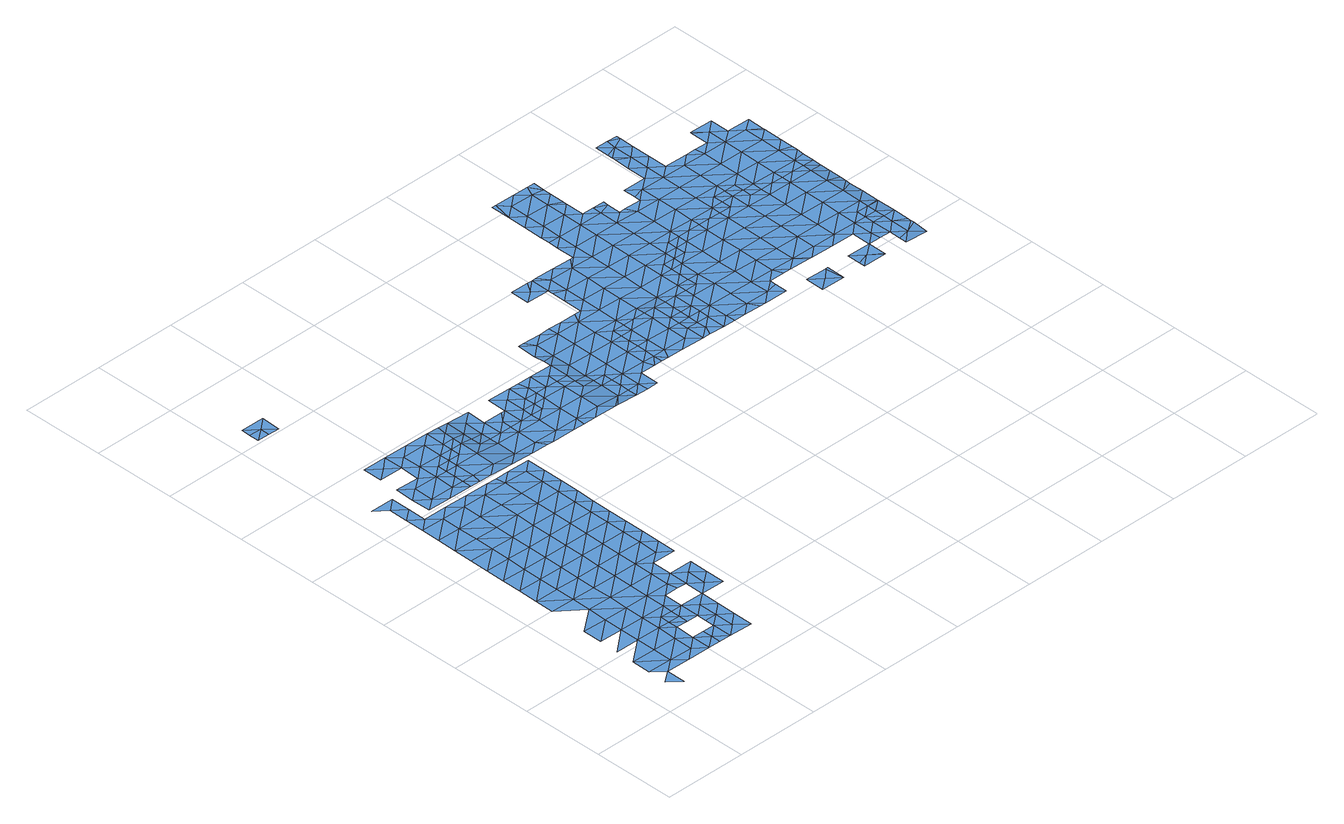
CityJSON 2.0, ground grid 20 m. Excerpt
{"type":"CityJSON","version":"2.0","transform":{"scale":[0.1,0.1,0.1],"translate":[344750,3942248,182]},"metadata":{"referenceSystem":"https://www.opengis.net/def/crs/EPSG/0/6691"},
"CityObjects":{
"waterbody1":{"type":"WaterBody","attributes":{"name":"9","class":"1140","function":"1","WaterBodyRiverFloodingRiskAttribute.description":"5","WaterBodyRiverFloodingRiskAttribute.rankOrg":"2","WaterBodyRiverFloodingRiskAttribute.adminType":"2","WaterBodyRiverFloodingRiskAttribute.scale":"L1"},"geometry":[{"type":"MultiSurface","lod":"1","boundaries":[[[0,1,2]],[[0,3,4]],[[5,4,3]],[[3,6,5]],[[7,3,0]],[[8,5,6]],[[9,10,8]],[[11,6,3]],[[12,13,14]],[[15,11,3]],[[3,7,15]],[[14,13,9]],[[14,16,12]],[[17,8,6]],[[18,19,20]],[[21,9,8]],[[7,22,15]],[[16,18,20]],[[17,6,11]],[[23,11,15]],[[22,23,15]],[[19,24,25]],[[21,8,17]],[[26,24,19]],[[26,19,18]],[[14,9,27]],[[27,9,21]],[[28,11,23]],[[16,14,27]],[[17,11,28]],[[29,30,31]],[[27,32,16]],[[31,25,33]],[[34,17,28]],[[18,16,32]],[[21,17,35]],[[35,17,34]],[[25,24,33]],[[36,37,30]],[[32,38,18]],[[18,39,26]],[[29,31,33]],[[21,35,40]],[[39,18,38]],[[39,41,26]],[[36,30,29]],[[42,37,36]],[[27,21,43]],[[24,26,41]],[[40,35,44]],[[36,45,42]],[[43,21,40]],[[32,27,43]],[[45,46,42]],[[47,29,33]],[[33,24,48]],[[49,42,46]],[[49,50,51]],[[44,52,40]],[[51,53,54]],[[24,41,48]],[[55,36,29]],[[32,43,56]],[[38,32,57]],[[58,43,40]],[[52,58,40]],[[57,32,56]],[[59,60,54]],[[53,59,54]],[[47,33,48]],[[50,49,46]],[[51,50,53]],[[36,55,45]],[[39,38,61]],[[61,38,57]],[[62,60,63]],[[59,63,60]],[[55,29,47]],[[64,56,43]],[[65,46,45]],[[66,43,58]],[[41,39,67]],[[39,61,67]],[[68,47,48]],[[48,41,69]],[[45,55,65]],[[64,43,66]],[[53,50,70]],[[66,58,71]],[[41,67,69]],[[72,55,47]],[[57,56,73]],[[46,65,74]],[[50,46,75]],[[73,56,64]],[[68,48,69]],[[66,71,76]],[[77,65,55]],[[61,57,78]],[[46,74,75]],[[76,79,66]],[[70,50,75]],[[66,79,64]],[[78,57,73]],[[72,47,68]],[[80,69,67]],[[67,61,81]],[[82,73,64]],[[76,83,84]],[[85,79,76]],[[82,64,79]],[[84,85,76]],[[74,65,77]],[[61,78,81]],[[86,68,69]],[[55,72,77]],[[87,75,74]],[[84,83,88]],[[70,75,89]],[[80,67,81]],[[80,86,69]],[[90,78,73]],[[91,73,82]],[[92,74,77]],[[68,93,72]],[[94,79,85]],[[95,84,88]],[[85,84,95]],[[87,74,92]],[[96,81,78]],[[95,94,85]],[[89,75,87]],[[72,97,77]],[[90,73,91]],[[97,92,77]],[[98,80,81]],[[68,86,93]],[[91,82,99]],[[87,100,89]],[[96,78,90]],[[96,98,81]],[[101,87,92]],[[72,93,97]],[[102,90,91]],[[80,103,86]],[[99,102,91]],[[98,103,80]],[[101,92,97]],[[104,96,90]],[[105,100,87]],[[102,104,90]],[[105,87,101]],[[93,86,106]],[[107,98,96]],[[104,107,96]],[[106,86,103]],[[97,93,108]],[[109,103,98]],[[97,110,101]],[[111,100,105]],[[107,109,98]],[[108,110,97]],[[93,106,108]],[[105,112,111]],[[109,113,103]],[[103,113,106]],[[105,101,110]],[[110,114,105]],[[115,108,106]],[[115,106,113]],[[105,114,112]],[[116,110,108]],[[108,115,116]],[[114,117,112]],[[116,118,110]],[[110,118,114]],[[117,114,118]]]}]},
"waterbody2":{"type":"WaterBody","attributes":{"name":"9","class":"1140","function":"1","WaterBodyRiverFloodingRiskAttribute.description":"5","WaterBodyRiverFloodingRiskAttribute.rankOrg":"3","WaterBodyRiverFloodingRiskAttribute.adminType":"2","WaterBodyRiverFloodingRiskAttribute.scale":"L1"},"geometry":[{"type":"MultiSurface","lod":"1","boundaries":[[[22,119,120]],[[120,23,22]],[[120,121,23]],[[120,122,121]],[[120,119,123]],[[120,123,122]]]}]},
"waterbody3":{"type":"WaterBody","attributes":{"name":"9","class":"1140","function":"1","WaterBodyRiverFloodingRiskAttribute.description":"5","WaterBodyRiverFloodingRiskAttribute.rankOrg":"3","WaterBodyRiverFloodingRiskAttribute.adminType":"2","WaterBodyRiverFloodingRiskAttribute.scale":"L1"},"geometry":[{"type":"MultiSurface","lod":"1","boundaries":[[[34,28,124]],[[34,124,125]],[[35,34,125]],[[44,35,125]],[[52,125,126]],[[52,44,125]],[[124,126,125]]]}]},
"waterbody4":{"type":"WaterBody","attributes":{"name":"9","class":"1140","function":"1","WaterBodyRiverFloodingRiskAttribute.description":"5","WaterBodyRiverFloodingRiskAttribute.rankOrg":"2","WaterBodyRiverFloodingRiskAttribute.adminType":"2","WaterBodyRiverFloodingRiskAttribute.scale":"L1"},"geometry":[{"type":"MultiSurface","lod":"1","boundaries":[[[127,128,129]],[[83,52,130]],[[131,132,127]],[[83,130,131]],[[131,130,132]],[[127,132,128]],[[123,128,122]],[[128,132,122]],[[128,123,129]],[[130,52,126]],[[132,130,126]],[[132,133,122]],[[133,132,126]]]}]},
"waterbody5":{"type":"WaterBody","attributes":{"name":"9","class":"1140","function":"1","WaterBodyRiverFloodingRiskAttribute.description":"5","WaterBodyRiverFloodingRiskAttribute.rankOrg":"1","WaterBodyRiverFloodingRiskAttribute.adminType":"2","WaterBodyRiverFloodingRiskAttribute.scale":"L1"},"geometry":[{"type":"MultiSurface","lod":"1","boundaries":[[[134,135,136]],[[136,137,134]],[[138,135,134]],[[139,135,138]],[[138,140,139]],[[137,141,134]],[[142,143,144]],[[134,145,138]],[[142,146,143]],[[143,147,144]],[[145,134,141]],[[138,145,140]],[[137,148,141]],[[143,146,147]],[[149,145,141]],[[146,140,150]],[[140,145,150]],[[151,141,148]],[[150,152,146]],[[146,152,147]],[[141,151,149]],[[153,154,145]],[[153,145,149]],[[150,145,154]],[[155,147,152]],[[156,152,150]],[[150,154,157]],[[158,157,154]],[[150,157,156]],[[155,152,156]],[[158,159,157]],[[160,156,157]],[[159,160,157]],[[158,161,159]],[[162,155,156]],[[162,156,160]],[[163,164,160]],[[162,160,164]],[[165,162,164]],[[163,166,164]],[[164,167,165]],[[167,164,166]],[[168,169,170]],[[171,169,166]],[[171,170,169]],[[166,172,167]],[[166,169,172]],[[168,173,169]],[[169,174,172]],[[175,167,172]],[[169,173,174]],[[174,175,172]],[[176,177,173]],[[174,173,177]],[[178,174,177]],[[176,179,177]],[[177,179,180]],[[178,177,180]],[[180,179,181]],[[181,179,182]],[[183,180,181]],[[184,180,183]],[[182,185,181]],[[185,186,181]],[[182,187,185]],[[183,181,186]],[[184,183,188]],[[183,186,188]],[[186,189,188]],[[186,190,189]],[[189,191,188]],[[190,192,189]],[[189,193,191]],[[189,192,193]],[[192,194,193]],[[192,195,194]],[[194,196,193]],[[195,197,194]],[[197,196,194]],[[198,199,200]],[[200,201,197]],[[200,199,201]],[[201,202,197]],[[197,202,196]],[[199,203,201]],[[196,204,205]],[[206,207,208]],[[209,206,210]],[[208,210,206]],[[205,204,211]],[[196,202,204]],[[211,212,213]],[[214,207,206]],[[215,207,214]],[[203,215,214]],[[211,204,212]],[[201,203,216]],[[213,212,217]],[[206,209,218]],[[202,201,219]],[[220,214,206]],[[218,220,206]],[[203,214,216]],[[219,201,216]],[[221,212,204]],[[204,202,222]],[[217,212,223]],[[222,202,219]],[[224,216,214]],[[225,214,220]],[[221,204,222]],[[212,221,223]],[[226,219,216]],[[227,225,220]],[[224,214,225]],[[221,228,223]],[[229,222,219]],[[226,216,224]],[[230,221,222]],[[231,228,221]],[[225,227,232]],[[229,219,226]],[[227,233,232]],[[224,225,234]],[[234,225,232]],[[235,236,224]],[[235,224,234]],[[230,222,229]],[[221,230,231]],[[226,224,236]],[[237,238,226]],[[226,236,237]],[[229,226,238]],[[231,230,239]],[[230,229,240]],[[229,238,240]],[[239,230,241]],[[240,238,242]],[[243,244,245]],[[246,245,244]],[[241,230,247]],[[230,240,247]],[[245,248,243]],[[242,249,240]],[[250,241,251]],[[246,252,245]],[[241,247,251]],[[249,253,240]],[[251,254,250]],[[240,255,247]],[[248,245,252]],[[256,254,246]],[[256,250,254]],[[253,255,240]],[[257,251,247]],[[246,258,252]],[[258,246,254]],[[253,249,259]],[[255,257,247]],[[252,258,260]],[[261,254,251]],[[259,262,253]],[[258,263,260]],[[264,255,253]],[[261,251,257]],[[262,264,253]],[[258,254,265]],[[266,257,255]],[[265,254,261]],[[258,265,263]],[[264,266,255]],[[262,267,264]],[[266,268,257]],[[267,269,264]],[[270,263,265]],[[261,257,268]],[[269,271,264]],[[265,261,272]],[[273,266,264]],[[272,261,268]],[[270,265,274]],[[275,268,266]],[[276,271,269]],[[277,265,272]],[[274,265,277]],[[273,275,266]],[[264,271,273]],[[278,272,268]],[[274,279,280]],[[276,281,271]],[[274,277,279]],[[275,278,268]],[[280,282,283]],[[284,277,272]],[[283,282,285]],[[286,287,271]],[[271,287,273]],[[280,279,282]],[[271,281,286]],[[288,289,285]],[[290,279,277]],[[287,291,273]],[[291,292,273]],[[273,292,275]],[[284,272,278]],[[285,282,288]],[[289,293,294]],[[295,278,275]],[[290,277,284]],[[289,288,293]],[[292,295,275]],[[296,297,294]],[[298,296,294]],[[282,279,299]],[[298,294,293]],[[300,284,278]],[[299,279,290]],[[299,301,282]],[[288,282,301]],[[292,302,295]],[[303,290,284]],[[301,304,288]],[[305,296,298]],[[278,295,300]],[[293,288,304]],[[302,306,295]],[[307,299,290]],[[284,300,303]],[[308,305,298]],[[298,293,308]],[[309,301,299]],[[306,310,295]],[[302,311,306]],[[308,293,304]],[[300,295,310]],[[307,290,303]],[[312,309,299]],[[312,299,307]],[[304,301,313]],[[301,309,313]],[[308,314,305]],[[303,300,315]],[[300,310,315]],[[316,304,313]],[[308,304,317]],[[304,316,317]],[[318,312,307]],[[309,312,319]],[[317,320,308]],[[310,321,315]],[[307,303,322]],[[308,320,314]],[[303,315,322]],[[321,323,315]],[[314,320,324]],[[319,312,325]],[[325,312,318]],[[326,307,322]],[[318,307,326]],[[327,319,325]],[[328,322,315]],[[329,318,326]],[[330,315,323]],[[330,328,315]],[[331,326,322]],[[330,323,332]],[[329,326,333]],[[328,331,322]],[[331,333,326]],[[332,334,330]],[[334,335,330]],[[330,335,328]],[[331,336,333]],[[337,333,336]],[[338,337,336]],[[328,339,331]],[[340,335,334]],[[335,339,328]],[[341,336,331]],[[342,338,336]],[[339,341,331]],[[340,343,335]],[[344,342,336]],[[341,344,336]],[[343,345,335]],[[345,346,335]],[[335,346,339]],[[346,347,339]],[[348,349,342]],[[339,347,341]],[[342,344,348]],[[348,350,349]],[[349,350,351]],[[352,348,344]],[[351,350,353]],[[346,354,347]],[[344,341,355]],[[356,357,353]],[[358,352,344]],[[356,359,357]],[[341,347,355]],[[354,360,347]],[[353,350,356]],[[361,348,352]],[[358,344,355]],[[356,362,359]],[[350,348,361]],[[361,363,350]],[[360,364,347]],[[347,364,355]],[[365,366,367]],[[356,350,363]],[[368,362,356]],[[360,365,369]],[[365,367,369]],[[369,364,360]],[[356,363,368]],[[352,358,370]],[[371,362,368]],[[367,372,369]],[[358,355,373]],[[355,364,373]],[[373,374,358]],[[375,364,369]],[[376,369,372]],[[370,358,374]],[[376,375,369]],[[374,377,370]],[[378,373,364]],[[376,372,379]],[[375,378,364]],[[373,380,374]],[[379,381,376]],[[378,380,373]],[[377,374,382]],[[383,375,376]],[[374,380,382]],[[383,376,381]],[[384,378,375]],[[382,385,386]],[[385,382,380]],[[386,385,387]],[[381,388,383]],[[384,375,383]],[[378,389,380]],[[384,389,378]],[[388,390,383]],[[380,391,385]],[[392,387,385]],[[389,393,380]],[[390,394,383]],[[383,395,384]],[[394,395,383]],[[396,392,385]],[[396,385,391]],[[391,380,393]],[[397,389,384]],[[398,384,395]],[[397,384,398]],[[393,399,391]],[[400,389,397]],[[393,389,400]],[[401,399,393]],[[401,393,400]]]}]},
"waterbody6":{"type":"WaterBody","attributes":{"name":"9","class":"1140","function":"1","WaterBodyRiverFloodingRiskAttribute.description":"5","WaterBodyRiverFloodingRiskAttribute.rankOrg":"2","WaterBodyRiverFloodingRiskAttribute.adminType":"2","WaterBodyRiverFloodingRiskAttribute.scale":"L1"},"geometry":[{"type":"MultiSurface","lod":"1","boundaries":[[[402,403,404]],[[405,402,404]],[[406,404,407]],[[406,408,404]],[[408,405,404]],[[403,407,404]]]}]},
"waterbody7":{"type":"WaterBody","attributes":{"name":"9","class":"1140","function":"1","WaterBodyRiverFloodingRiskAttribute.description":"5","WaterBodyRiverFloodingRiskAttribute.rankOrg":"2","WaterBodyRiverFloodingRiskAttribute.adminType":"2","WaterBodyRiverFloodingRiskAttribute.scale":"L1"},"geometry":[{"type":"MultiSurface","lod":"1","boundaries":[[[409,410,411]],[[410,409,412]],[[412,409,413]],[[413,409,161]],[[161,409,414]],[[170,414,409]],[[170,171,414]],[[176,415,179]],[[179,415,416]],[[182,179,416]],[[186,185,190]],[[190,185,417]],[[185,187,417]],[[187,418,417]],[[416,418,187]],[[416,419,418]],[[418,419,420]],[[418,420,421]],[[421,420,422]],[[420,423,422]],[[424,423,420]],[[148,425,151]],[[426,412,427]],[[428,410,426]],[[429,430,428]],[[154,153,158]],[[163,160,159]],[[166,163,414]],[[199,431,203]],[[199,198,431]],[[421,431,198]],[[421,432,431]],[[207,431,432]],[[215,431,207]],[[198,200,433]],[[421,198,433]],[[208,207,432]],[[208,432,210]],[[434,210,432]],[[434,432,435]],[[422,435,432]],[[423,435,422]],[[419,436,437]],[[419,430,436]],[[195,192,433]],[[200,195,433]],[[417,433,192]],[[215,203,431]],[[200,197,195]],[[415,430,419]],[[415,410,430]],[[411,410,415]],[[163,159,414]],[[158,153,413]],[[437,424,420]],[[421,422,432]],[[433,418,421]],[[417,418,433]],[[190,417,192]],[[182,416,187]],[[176,173,415]],[[168,411,173]],[[168,170,411]],[[414,171,166]],[[159,161,414]],[[161,158,413]],[[412,426,410]],[[411,170,409]],[[415,173,411]],[[428,430,410]],[[415,419,416]],[[419,437,420]],[[436,430,429]],[[151,425,438]],[[438,425,427]],[[427,412,438]],[[438,149,151]],[[413,149,438]],[[153,149,413]],[[412,413,438]]]}]},
"waterbody8":{"type":"WaterBody","attributes":{"name":"9","class":"1140","function":"1","WaterBodyRiverFloodingRiskAttribute.description":"5","WaterBodyRiverFloodingRiskAttribute.rankOrg":"1","WaterBodyRiverFloodingRiskAttribute.adminType":"2","WaterBodyRiverFloodingRiskAttribute.scale":"L1"},"geometry":[{"type":"MultiSurface","lod":"1","boundaries":[[[439,440,441]],[[442,443,439]],[[443,444,439]],[[444,440,439]],[[445,446,442]],[[445,442,439]],[[441,445,439]],[[447,445,441]]]}]},
"waterbody9":{"type":"WaterBody","attributes":{"name":"9","class":"1140","function":"1","WaterBodyRiverFloodingRiskAttribute.description":"5","WaterBodyRiverFloodingRiskAttribute.rankOrg":"2","WaterBodyRiverFloodingRiskAttribute.adminType":"2","WaterBodyRiverFloodingRiskAttribute.scale":"L1"},"geometry":[{"type":"MultiSurface","lod":"1","boundaries":[[[302,291,448]],[[302,448,311]],[[267,262,449]],[[440,449,262]],[[444,449,440]],[[444,443,449]],[[443,442,450]],[[442,446,450]],[[445,451,446]],[[445,447,451]],[[441,440,452]],[[452,440,453]],[[452,453,454]],[[454,453,455]],[[249,455,453]],[[455,249,242]],[[242,238,455]],[[238,237,455]],[[237,236,455]],[[259,249,453]],[[453,262,259]],[[236,454,455]],[[236,235,454]],[[456,457,458]],[[459,458,457]],[[460,458,459]],[[461,458,460]],[[459,462,460]],[[463,464,459]],[[459,457,463]],[[463,457,465]],[[465,466,463]],[[465,467,466]],[[468,467,465]],[[467,468,469]],[[470,469,468]],[[469,470,471]],[[472,471,470]],[[473,471,472]],[[473,474,471]],[[472,475,473]],[[475,472,476]],[[472,477,476]],[[476,477,478]],[[477,479,478]],[[477,470,480]],[[365,360,354]],[[365,354,481]],[[354,346,481]],[[345,481,346]],[[345,343,481]],[[366,365,481]],[[367,366,482]],[[366,483,482]],[[482,483,473]],[[372,367,482]],[[379,372,475]],[[381,379,475]],[[475,484,381]],[[388,381,484]],[[372,482,475]],[[481,483,366]],[[480,485,486]],[[468,485,480]],[[478,487,476]],[[476,484,475]],[[475,482,473]],[[472,470,477]],[[471,488,469]],[[470,468,480]],[[469,489,467]],[[467,489,490]],[[491,467,490]],[[467,491,466]],[[492,493,463]],[[490,494,495]],[[495,494,496]],[[497,496,494]],[[498,499,497]],[[499,498,500]],[[500,501,502]],[[503,502,501]],[[502,503,504]],[[450,504,503]],[[450,505,504]],[[506,504,505]],[[506,507,504]],[[451,508,509]],[[233,510,232]],[[232,510,511]],[[511,510,512]],[[511,512,513]],[[511,513,452]],[[513,447,452]],[[447,513,508]],[[512,508,513]],[[451,509,514]],[[515,505,514]],[[446,514,505]],[[516,517,502]],[[518,516,502]],[[507,518,504]],[[505,515,506]],[[519,450,503]],[[450,519,520]],[[504,518,502]],[[503,501,519]],[[517,500,502]],[[490,495,491]],[[468,465,485]],[[521,485,465]],[[440,262,453]],[[449,269,267]],[[276,269,520]],[[276,520,281]],[[286,522,287]],[[519,281,520]],[[448,522,523]],[[523,524,448]],[[524,523,525]],[[526,525,523]],[[526,527,525]],[[519,501,528]],[[498,501,500]],[[497,494,498]],[[529,530,526]],[[494,490,489]],[[527,526,530]],[[469,488,489]],[[527,531,525]],[[474,488,471]],[[525,531,532]],[[525,532,533]],[[532,334,533]],[[483,474,473]],[[343,483,481]],[[340,334,532]],[[533,334,332]],[[525,533,524]],[[524,311,448]],[[323,321,534]],[[291,302,292]],[[306,321,310]],[[321,306,534]],[[306,311,534]],[[492,463,466]],[[524,534,311]],[[533,534,524]],[[465,457,521]],[[535,458,461]],[[323,534,533]],[[461,460,536]],[[537,536,460]],[[537,460,538]],[[332,323,533]],[[532,343,340]],[[460,462,538]],[[463,493,464]],[[234,232,511]],[[454,234,511]],[[235,234,454]],[[454,511,452]],[[452,447,441]],[[508,451,447]],[[451,514,446]],[[532,483,343]],[[532,474,483]],[[531,474,532]],[[531,488,474]],[[527,488,531]],[[527,489,488]],[[530,489,527]],[[489,530,494]],[[529,494,530]],[[529,498,494]],[[498,529,501]],[[529,528,501]],[[529,526,528]],[[523,528,526]],[[522,528,523]],[[522,519,528]],[[519,522,281]],[[286,281,522]],[[291,287,448]],[[522,448,287]],[[446,505,450]],[[450,520,443]],[[520,269,443]],[[443,269,449]],[[479,477,539]],[[477,480,539]],[[480,540,539]],[[486,540,480]],[[540,486,541]],[[542,390,388]],[[484,542,388]],[[542,484,543]],[[484,476,543]],[[476,487,543]],[[456,458,544]],[[544,458,535]]]}]},
"waterbody10":{"type":"WaterBody","attributes":{"name":"9","class":"1140","function":"1","WaterBodyRiverFloodingRiskAttribute.description":"5","WaterBodyRiverFloodingRiskAttribute.rankOrg":"1","WaterBodyRiverFloodingRiskAttribute.adminType":"2","WaterBodyRiverFloodingRiskAttribute.scale":"L1"},"geometry":[{"type":"MultiSurface","lod":"1","boundaries":[[[545,546,547]],[[546,548,549]],[[545,548,546]],[[548,545,550]],[[550,545,547]]]}]},
"waterbody11":{"type":"WaterBody","attributes":{"name":"9","class":"1140","function":"1","WaterBodyRiverFloodingRiskAttribute.description":"5","WaterBodyRiverFloodingRiskAttribute.rankOrg":"2","WaterBodyRiverFloodingRiskAttribute.adminType":"2","WaterBodyRiverFloodingRiskAttribute.scale":"L1"},"geometry":[{"type":"MultiSurface","lod":"1","boundaries":[[[551,552,553]],[[552,554,553]],[[554,552,555]],[[555,552,556]],[[556,552,493]],[[493,552,551]]]}]},
"waterbody12":{"type":"WaterBody","attributes":{"name":"9","class":"1140","function":"1","WaterBodyRiverFloodingRiskAttribute.description":"5","WaterBodyRiverFloodingRiskAttribute.rankOrg":"1","WaterBodyRiverFloodingRiskAttribute.adminType":"2","WaterBodyRiverFloodingRiskAttribute.scale":"L1"},"geometry":[{"type":"MultiSurface","lod":"1","boundaries":[[[457,456,521]],[[521,456,557]],[[486,521,557]],[[485,521,486]],[[456,544,557]],[[557,544,541]],[[486,557,541]]]}]}
},
"vertices":[
[49,55,48],[20,33,48],[48,9,48],[78,78,48],[21,79,48],[22,125,48],[79,124,48],[106,54,48],[79,170,48],[80,217,48],[23,171,48],[135,123,48],[24,264,48],[24,218,48],[81,263,48],[134,77,48],[82,309,48],[136,169,48],[83,355,48],[27,402,48],[26,356,48],[137,216,48],[162,53,48],[163,100,48],[84,448,48],[28,449,48],[83,401,48],[138,262,48],[164,146,48],[86,540,48],[29,541,48],[28,495,48],[139,308,48],[85,494,48],[164,169,48],[165,192,48],[87,586,48],[30,587,48],[139,354,48],[140,400,48],[194,215,48],[141,447,48],[31,633,48],[194,261,48],[193,191,48],[88,632,48],[88,679,48],[143,539,48],[142,493,48],[32,680,48],[89,725,48],[33,726,48],[221,191,48],[61,749,48],[33,772,48],[143,585,48],[195,307,48],[196,353,48],[222,237,48],[62,795,48],[34,818,48],[197,399,48],[6,842,48],[63,841,48],[252,306,48],[144,631,48],[251,260,48],[198,446,48],[199,538,48],[198,492,48],[118,748,48],[256,237,48],[200,584,48],[253,352,48],[145,678,48],[146,724,48],[279,236,48],[201,631,48],[253,398,48],[280,282,48],[255,491,48],[254,445,48],[280,329,48],[278,190,48],[307,213,48],[308,259,48],[256,537,48],[202,723,48],[335,189,48],[174,747,48],[310,397,48],[309,351,48],[202,677,48],[257,583,48],[336,281,48],[335,235,48],[311,444,48],[257,630,48],[312,490,48],[337,328,48],[231,746,48],[258,676,48],[338,374,48],[312,536,48],[339,420,48],[259,722,48],[313,582,48],[339,466,48],[314,629,48],[340,513,48],[315,675,48],[256,745,48],[288,745,48],[341,559,48],[316,721,48],[342,605,48],[343,651,48],[344,744,48],[343,697,48],
[191,53,48],[191,76,48],[191,99,48],[220,99,48],[219,52,48],
[192,145,48],[193,168,48],[221,145,48],
[276,98,48],[248,75,48],[276,51,48],[249,167,48],[277,144,48],[249,121,48],[220,122,48],
[147,816,17],[119,840,17],[119,794,17],[175,793,17],[148,863,17],[120,886,17],[177,885,17],[204,815,17],[121,932,17],[150,955,17],[122,979,17],[205,862,17],[178,931,17],[178,978,17],[232,792,17],[233,838,17],[206,908,17],[232,815,17],[206,954,17],[233,861,17],[233,884,17],[235,977,17],[263,953,17],[262,907,17],[262,884,17],[291,906,17],[291,929,17],[290,883,17],[292,976,17],[319,929,17],[320,952,17],[323,975,16],[348,928,14],[348,975,14],[375,882,12],[375,905,12],[347,882,14],[347,905,14],[376,951,12],[403,881,12],[404,927,12],[405,974,12],[432,881,12],[432,904,12],[450,927,12],[460,880,12],[461,926,12],[489,903,12],[488,880,12],[489,949,12],[462,973,12],[517,902,12],[517,926,12],[517,879,12],[518,972,12],[546,948,12],[546,925,12],[542,971,12],[574,925,12],[575,971,12],[603,947,12],[602,924,12],[631,970,11],[631,924,11],[630,877,11],[658,877,9],[630,900,11],[658,900,9],[659,946,9],[686,876,9],[660,992,8],[632,990,10],[713,807,9],[686,830,9],[685,807,9],[715,783,9],[685,784,9],[632,1016,8],[661,1039,8],[633,1062,8],[714,853,9],[686,853,9],[715,899,9],[647,1062,8],[741,783,9],[716,945,9],[742,829,9],[718,1038,8],[717,991,8],[690,1061,8],[772,898,9],[771,852,9],[773,944,9],[778,828,9],[716,1061,8],[773,990,8],[774,1037,8],[746,1060,8],[799,851,9],[799,828,9],[800,874,9],[800,897,9],[800,921,9],[801,944,9],[801,967,9],[787,1060,8],[830,989,8],[803,1059,8],[830,966,9],[749,1199,8],[748,1153,8],[777,1175,8],[804,1152,8],[831,1036,8],[792,1198,8],[858,966,9],[804,1105,8],[832,1082,8],[805,1198,8],[887,988,8],[832,1128,8],[887,1035,8],[804,1139,8],[888,1081,8],[833,1174,8],[886,965,9],[816,1198,8],[889,1127,8],[914,965,8],[862,1197,8],[943,987,6],[890,1173,8],[944,1034,6],[943,964,7],[945,1080,6],[971,964,7],[909,1196,7],[1000,986,6],[946,1126,6],[1001,1033,6],[918,1196,7],[1001,1079,6],[999,963,7],[946,1172,6],[1002,1125,6],[947,1219,6],[919,1242,6],[1028,963,7],[948,1265,6],[920,1266,6],[1003,1171,6],[920,1288,6],[1028,986,6],[1028,1009,6],[949,1311,6],[921,1335,6],[1004,1218,6],[1029,1032,6],[1029,1055,6],[950,1357,6],[922,1381,6],[1058,1078,6],[932,1427,6],[922,1427,6],[950,1403,6],[1005,1264,6],[1059,1124,6],[1005,1310,6],[1058,1055,6],[1060,1170,6],[1006,1356,6],[979,1426,6],[1086,1077,6],[1060,1217,6],[1007,1402,6],[1033,1286,6],[1087,1101,6],[1086,1054,6],[1061,1263,6],[1034,1333,6],[1017,1425,6],[1115,1123,6],[1034,1342,6],[1035,1379,6],[1089,1239,6],[1063,1286,6],[1035,1397,6],[1115,1100,6],[1116,1169,6],[1143,1100,6],[1036,1425,6],[1090,1273,6],[1117,1216,6],[1090,1285,6],[1173,1168,6],[1104,1239,6],[1172,1122,6],[1174,1215,6],[1172,1099,6],[1146,1238,6],[1200,1099,6],[1229,1121,6],[1174,1261,6],[1146,1253,6],[1147,1284,6],[1229,1167,6],[1228,1098,6],[1230,1214,6],[1203,1283,6],[1257,1098,6],[1231,1260,6],[1257,1121,6],[1257,1144,6],[1286,1166,6],[1232,1306,6],[1204,1330,6],[1233,1352,6],[1205,1367,6],[1260,1282,6],[1205,1376,6],[1286,1143,6],[1287,1213,6],[1233,1398,6],[1205,1388,6],[1288,1259,6],[1206,1422,6],[1314,1143,6],[1261,1329,6],[1236,1422,6],[1261,1375,6],[1343,1165,6],[1314,1120,6],[1313,1097,6],[1341,1096,6],[1262,1411,6],[1342,1119,6],[1316,1281,6],[1262,1421,6],[1370,1096,6],[1343,1212,6],[1344,1258,6],[1399,1164,6],[1398,1118,6],[1341,1281,6],[1400,1211,6],[1398,1095,6],[1401,1257,6],[1426,1095,6],[1373,1280,6],[1455,1117,6],[1456,1163,6],[1402,1303,6],[1374,1324,6],[1374,1327,6],[1455,1094,6],[1457,1210,6],[1483,1094,5],[1430,1279,6],[1430,1326,6],[1457,1256,6],[1483,1122,5],[1484,1140,6],[1430,1280,6],[1485,1186,6],[1484,1154,6],[1486,1278,6],[1485,1232,6],[1485,1237,6],
[69,1211,48],[13,1212,48],[41,1188,48],[68,1164,48],[12,1165,48],[12,1189,48],[40,1165,48],
[318,860,17],[374,812,12],[375,859,12],[317,813,17],[261,861,17],[319,906,17],[431,858,12],[488,857,12],[545,902,12],[544,856,12],[487,810,12],[544,809,12],[601,855,12],[600,808,12],[572,786,12],[541,786,12],[256,791,17],[345,790,14],[288,791,17],[402,789,12],[442,788,12],[430,811,12],[658,854,9],[657,807,9],[602,901,12],[635,785,11],[628,785,11],[458,788,12],[515,787,12],[261,814,17],
[942,895,7],[914,919,8],[913,895,8],[970,895,7],[970,918,7],[942,918,7],[941,872,7],[969,871,7],[913,872,8],
[1057,1032,6],[942,941,7],[998,894,7],[941,849,7],[885,896,9],[886,942,9],[828,897,9],[829,943,9],[1451,863,6],[1422,864,6],[1450,840,6],[1422,817,6],[1449,794,6],[1478,816,6],[1421,789,6],[1394,841,6],[1396,818,6],[1394,887,6],[1366,864,6],[1338,888,6],[1395,933,6],[1339,934,6],[1396,980,6],[1339,981,6],[1397,1026,6],[1340,1027,6],[1284,1028,6],[1398,1072,6],[1453,1025,6],[1453,979,6],[1481,1001,4],[1481,989,4],[1452,932,6],[1285,1120,6],[1341,1073,6],[1284,1074,6],[1454,1071,6],[1423,910,6],[1451,909,6],[1482,1017,4],[1283,982,6],[1282,935,6],[1281,889,6],[1309,865,6],[1366,863,6],[1365,818,6],[1225,890,6],[1253,866,6],[1245,867,6],[1196,867,7],[1168,891,7],[1177,868,7],[1139,868,7],[1111,892,7],[1111,846,7],[1055,893,7],[1054,847,7],[997,848,7],[1025,824,7],[1067,823,7],[912,826,8],[930,826,8],[816,828,9],[828,851,9],[855,827,9],[884,850,9],[969,825,7],[998,825,7],[1138,822,7],[1139,852,7],[1082,823,7],[1056,939,7],[999,940,7],[1423,887,6],[1056,985,6],[1113,984,6],[1114,1031,6],[1170,1030,6],[1170,983,6],[1226,983,6],[1112,938,7],[1169,937,7],[1225,936,6],[1227,1029,6],[1228,1075,6],[1171,1076,6],[1115,1077,6],[1478,824,6],[1478,807,6],[1477,770,3],[1421,771,6],[1481,955,4],[1480,912,4],[1480,909,4],[1483,1072,4],[1482,1047,4],[1479,863,6],
[1223,798,6],[1246,820,6],[1195,821,6],[1251,774,6],[1252,820,6],[1194,775,6],
[1364,774,6],[1336,796,6],[1364,772,6],[1308,773,6],[1308,787,6],[1308,819,6],
[1451,886,6]
]}
